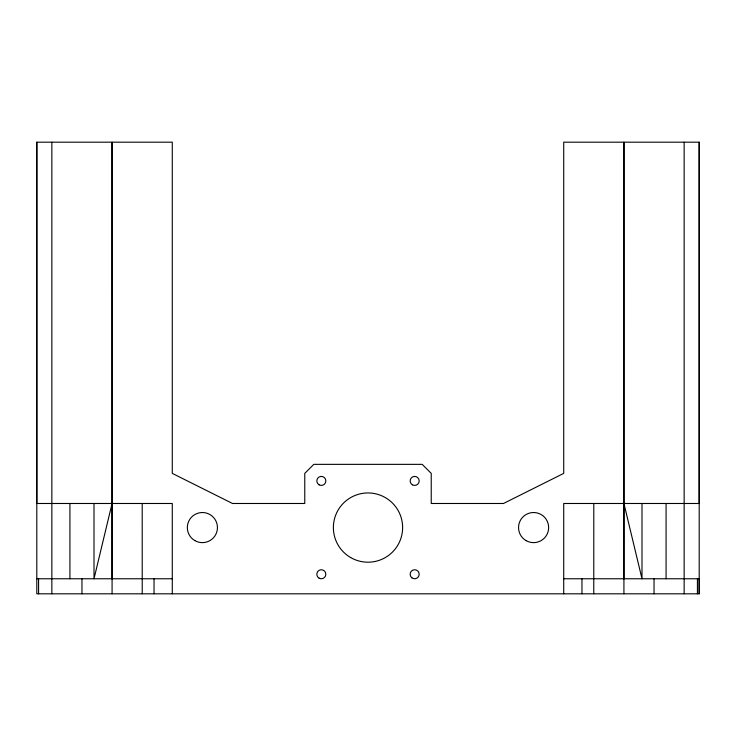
<?xml version="1.0" encoding="UTF-8"?>
<svg xmlns="http://www.w3.org/2000/svg" width="736" height="736" viewBox="0 0 736 736"><rect width="100%" height="100%" fill="white"/><g stroke="black" fill="none" stroke-linecap="round" stroke-linejoin="round"><path stroke-width="1.1" d="M563.712 593.814L563.712 503.488L699.2 503.488L699.2 142.186L563.712 142.186L563.712 473.386L503.488 503.488L431.232 503.488L431.232 473.386L422.197 464.352L313.803 464.352L304.768 473.386L304.768 503.488L232.512 503.488L172.288 473.386L172.288 142.186L36.8 142.186L36.8 503.488L172.288 503.488L172.288 593.814M112.074 578.763L112.074 142.186L112.084 593.814M623.88 578.763L623.926 142.186L623.926 593.814M684.149 142.186L684.149 593.814M36.8 142.186L36.8 593.814L699.2 593.814L699.2 142.186M112.074 503.488L94.006 578.763L94.006 503.488M36.8 578.763L172.288 578.763M563.712 578.763L699.2 578.763L699.2 593.814M623.926 503.488L641.994 578.763L641.994 503.488M697.424 578.763L697.424 593.814M666.08 503.488L666.08 578.763M654.037 578.763L654.037 593.814M593.796 503.488L593.768 593.814M581.964 578.763L581.964 593.814M154.036 578.763L154.036 593.814M142.204 503.488L142.232 593.814M81.963 578.763L81.963 593.814M69.92 503.488L69.92 578.763M51.851 142.186L51.851 593.814M38.576 578.763L38.576 593.814M526.074 540.62A15.051 15.051 0 0 0 548.651 527.574A15.051 15.051 0 0 0 526.074 514.538A15.051 15.051 0 0 0 526.074 540.62M194.874 540.62A15.051 15.051 0 0 0 217.451 527.574A15.051 15.051 0 0 0 194.874 514.538A15.051 15.051 0 0 0 194.874 540.62M412.408 484.822A4.517 4.517 0 0 0 419.189 480.912A4.517 4.517 0 0 0 412.408 477.002A4.517 4.517 0 0 0 412.408 484.822M319.074 484.822A4.517 4.517 0 0 0 325.846 480.912A4.517 4.517 0 0 0 319.074 477.002A4.517 4.517 0 0 0 319.074 484.822M319.074 578.156A4.517 4.517 0 0 0 325.846 574.246A4.517 4.517 0 0 0 319.074 570.336A4.517 4.517 0 0 0 319.074 578.156M411.902 577.824A4.517 4.517 0 0 0 419.143 574.853A4.517 4.517 0 0 0 412.96 570.069A4.517 4.517 0 0 0 411.902 577.824M350.686 557.566A34.629 34.629 0 0 0 402.629 527.574A34.629 34.629 0 0 0 350.686 497.591A34.629 34.629 0 0 0 350.686 557.566"/></g></svg>
